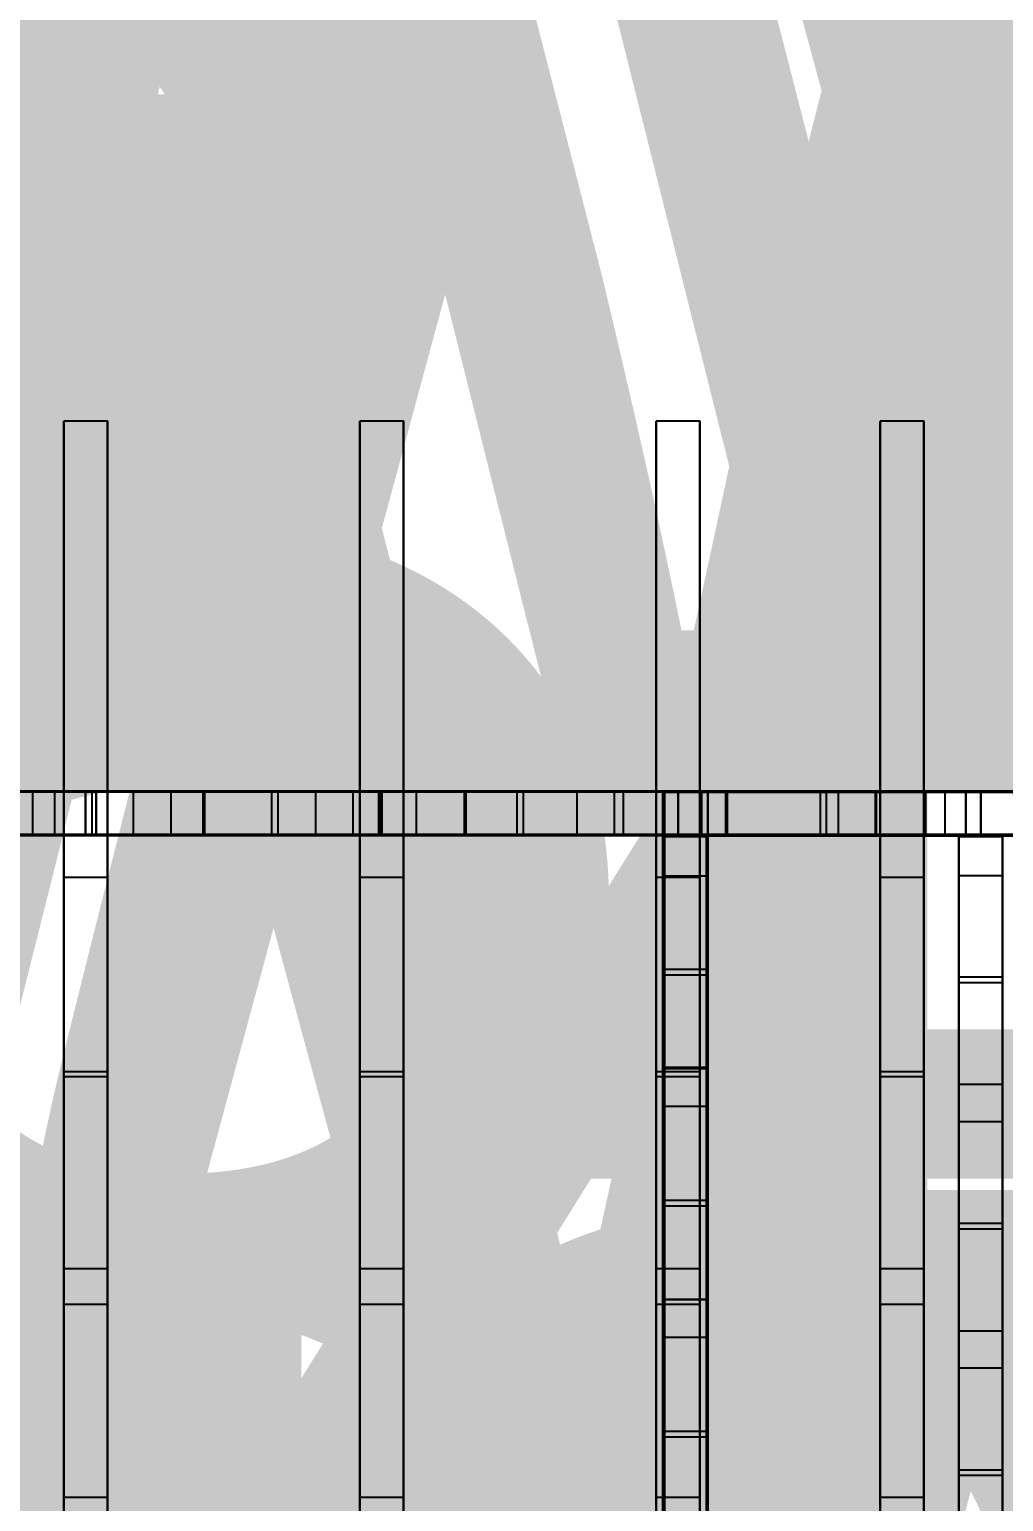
# Model space of a CAD drawing. Header units: inches. Extents: x 29 to 716, y 7 to 470.
# Drawn here: x 249.9 to 328.8, y 290.3 to 409.5 of the extents above; entities that cross this region are included whole.
import ezdxf

# ---------------------------------------------------------------- set-up
doc = ezdxf.new("R2010")
doc.units = ezdxf.units.IN
doc.header["$MEASUREMENT"] = 0
for name, color, linetype in [('FT2', 8, 'CONTINUOUS'), ('RT2', 7, 'CONTINUOUS'), ('W1', 5, 'CONTINUOUS'), ('W2', 5, 'CONTINUOUS')]:
    doc.layers.add(name, color=color, linetype=linetype)

msp = doc.modelspace()

# ---------------------------------------------------------------- linework, layer by layer
at = {"layer": 'FT2'}
for points in [[(29.27, 344.22, 112), (301.19, 344.22, 112), (301.19, 347.77, 112), (29.27, 347.77, 112)], [(29.27, 347.77, 112), (301.19, 347.77, 112), (301.19, 347.77, 110.54), (29.27, 347.77, 110.54)], [(29.27, 347.77, 96), (301.19, 347.77, 96), (301.19, 344.22, 96), (29.27, 344.22, 96)], [(29.27, 347.77, 96), (29.27, 347.77, 97.46), (301.19, 347.77, 97.46), (301.19, 347.77, 96)], [(250.1, 344.22, 96.69), (258.29, 344.22, 112), (258.29, 347.77, 112), (250.1, 347.77, 96.69)], [(250.1, 347.77, 96.69), (258.29, 347.77, 112), (259.58, 347.77, 111.31), (251.39, 347.77, 96)], [(261.33, 347.77, 112), (269.51, 347.77, 96.69), (268.23, 347.77, 96), (260.05, 347.77, 111.31)], [(261.33, 344.22, 112), (269.51, 344.22, 96.69), (269.51, 347.77, 96.69), (261.33, 347.77, 112)], [(269.99, 344.22, 96.69), (278.17, 344.22, 112), (278.17, 347.77, 112), (269.99, 347.77, 96.69)], [(269.99, 347.77, 96.69), (278.17, 347.77, 112), (279.46, 347.77, 111.31), (271.27, 347.77, 96)], [(281.21, 347.77, 112), (289.39, 347.77, 96.69), (288.11, 347.77, 96), (279.93, 347.77, 111.31)], [(281.21, 344.22, 112), (289.39, 344.22, 96.69), (289.39, 347.77, 96.69), (281.21, 347.77, 112)], [(289.87, 344.22, 96.68), (298, 344.22, 112), (298, 347.77, 112), (289.87, 347.77, 96.68)], [(289.87, 347.77, 96.68), (298, 347.77, 112), (299.29, 347.77, 111.32), (291.16, 347.77, 96)], [(301.19, 347.77, 96.04), (299.73, 347.77, 96.04), (299.73, 347.77, 111.96), (301.19, 347.77, 111.96)], [(301.19, 347.77, 96.04), (301.19, 347.77, 111.96), (301.19, 344.22, 111.96), (301.19, 344.22, 96.04)], [(301.19, 344.2, 112), (359.4, 344.2, 112), (359.4, 347.74, 112), (301.19, 347.74, 112)], [(301.19, 347.74, 112), (359.4, 347.74, 112), (359.4, 347.74, 110.54), (301.19, 347.74, 110.54)], [(301.19, 347.74, 96), (359.4, 347.74, 96), (359.4, 344.2, 96), (301.19, 344.2, 96)], [(301.19, 347.74, 96), (301.19, 347.74, 97.46), (359.4, 347.74, 97.46), (359.4, 347.74, 96)], [(301.19, 344.2, 96.04), (301.19, 344.2, 111.96), (301.19, 347.74, 111.96), (301.19, 347.74, 96.04)], [(301.19, 347.74, 96.04), (301.19, 347.74, 111.96), (302.65, 347.74, 111.96), (302.65, 347.74, 96.04)], [(304.32, 347.74, 112), (313.96, 347.74, 96.78), (312.73, 347.74, 96), (303.09, 347.74, 111.22)], [(304.32, 344.2, 112), (313.96, 344.2, 96.78), (313.96, 347.74, 96.78), (304.32, 347.74, 112)], [(314.43, 344.2, 96.78), (324.07, 344.2, 112), (324.07, 347.74, 112), (314.43, 347.74, 96.78)], [(314.43, 347.74, 96.78), (324.07, 347.74, 112), (325.3, 347.74, 111.22), (315.66, 347.74, 96)], [(325.74, 347.74, 111.96), (325.74, 347.74, 96.04), (325.74, 344.2, 96.04), (325.74, 344.2, 111.96)], [(325.74, 347.74, 111.96), (327.2, 347.74, 111.96), (327.2, 347.74, 96.04), (325.74, 347.74, 96.04)], [(328.88, 347.74, 112), (338.23, 347.74, 96.76), (336.99, 347.74, 96), (327.64, 347.74, 111.24)], [(29.27, 344.22, 112), (29.27, 344.22, 110.54), (301.19, 344.22, 110.54), (301.19, 344.22, 112)], [(29.27, 344.22, 96), (301.19, 344.22, 96), (301.19, 344.22, 97.46), (29.27, 344.22, 97.46)], [(250.1, 344.22, 96.69), (251.39, 344.22, 96), (259.58, 344.22, 111.31), (258.29, 344.22, 112)], [(261.33, 344.22, 112), (260.05, 344.22, 111.31), (268.23, 344.22, 96), (269.51, 344.22, 96.69)], [(269.99, 344.22, 96.69), (271.27, 344.22, 96), (279.46, 344.22, 111.31), (278.17, 344.22, 112)], [(281.21, 344.22, 112), (279.93, 344.22, 111.31), (288.11, 344.22, 96), (289.39, 344.22, 96.69)], [(289.87, 344.22, 96.68), (291.16, 344.22, 96), (299.29, 344.22, 111.32), (298, 344.22, 112)], [(301.19, 344.22, 96.04), (301.19, 344.22, 111.96), (299.73, 344.22, 111.96), (299.73, 344.22, 96.04)], [(301.19, 344.2, 112), (301.19, 344.2, 110.54), (359.4, 344.2, 110.54), (359.4, 344.2, 112)], [(301.19, 344.2, 96), (359.4, 344.2, 96), (359.4, 344.2, 97.46), (301.19, 344.2, 97.46)], [(301.19, 344.2, 96.04), (302.65, 344.2, 96.04), (302.65, 344.2, 111.96), (301.19, 344.2, 111.96)], [(304.73, 81.28, 112), (304.73, 344.14, 112), (301.19, 344.14, 112), (301.19, 81.28, 112)], [(301.19, 81.28, 112), (301.19, 344.14, 112), (301.19, 344.14, 110.54), (301.19, 81.28, 110.54)], [(301.19, 81.28, 96), (301.19, 344.14, 96), (304.73, 344.14, 96), (304.73, 81.28, 96)], [(301.19, 81.28, 96), (301.19, 81.28, 97.46), (301.19, 344.14, 97.46), (301.19, 344.14, 96)], [(301.19, 344.14, 96.04), (301.19, 344.14, 111.96), (304.73, 344.14, 111.96), (304.73, 344.14, 96.04)], [(301.19, 344.14, 96.04), (301.19, 342.68, 96.04), (301.19, 342.68, 111.96), (301.19, 344.14, 111.96)], [(304.32, 344.2, 112), (303.09, 344.2, 111.22), (312.73, 344.2, 96), (313.96, 344.2, 96.78)], [(304.73, 81.28, 112), (304.73, 81.28, 110.54), (304.73, 344.14, 110.54), (304.73, 344.14, 112)], [(304.73, 81.28, 96), (304.73, 344.14, 96), (304.73, 344.14, 97.46), (304.73, 81.28, 97.46)], [(304.73, 344.14, 96.04), (304.73, 344.14, 111.96), (304.73, 342.68, 111.96), (304.73, 342.68, 96.04)], [(314.43, 344.2, 96.78), (315.66, 344.2, 96), (325.3, 344.2, 111.22), (324.07, 344.2, 112)], [(328.73, 81.28, 112), (328.73, 344.14, 112), (325.19, 344.14, 112), (325.19, 81.28, 112)], [(325.19, 81.28, 112), (325.19, 344.14, 112), (325.19, 344.14, 110.54), (325.19, 81.28, 110.54)], [(325.19, 81.28, 96), (325.19, 344.14, 96), (328.73, 344.14, 96), (328.73, 81.28, 96)], [(325.19, 81.28, 96), (325.19, 81.28, 97.46), (325.19, 344.14, 97.46), (325.19, 344.14, 96)], [(325.19, 344.14, 96.04), (325.19, 344.14, 111.96), (328.73, 344.14, 111.96), (328.73, 344.14, 96.04)], [(325.19, 344.14, 96.04), (325.19, 342.68, 96.04), (325.19, 342.68, 111.96), (325.19, 344.14, 111.96)], [(325.74, 344.2, 111.96), (325.74, 344.2, 96.04), (327.2, 344.2, 96.04), (327.2, 344.2, 111.96)], [(328.88, 344.2, 112), (327.64, 344.2, 111.24), (336.99, 344.2, 96), (338.23, 344.2, 96.76)], [(328.73, 81.28, 112), (328.73, 81.28, 110.54), (328.73, 344.14, 110.54), (328.73, 344.14, 112)], [(328.73, 81.28, 96), (328.73, 344.14, 96), (328.73, 344.14, 97.46), (328.73, 81.28, 97.46)], [(328.73, 344.14, 96.04), (328.73, 344.14, 111.96), (328.73, 342.68, 111.96), (328.73, 342.68, 96.04)], [(301.19, 333.4, 96.64), (301.19, 340.93, 112), (301.19, 342.23, 111.36), (301.19, 334.71, 96)], [(304.73, 333.4, 96.64), (304.73, 334.71, 96), (304.73, 342.23, 111.36), (304.73, 340.93, 112)], [(325.19, 332.78, 96.69), (325.19, 340.95, 112), (325.19, 342.23, 111.31), (325.19, 334.06, 96)], [(328.73, 332.78, 96.69), (328.73, 334.06, 96), (328.73, 342.23, 111.31), (328.73, 340.95, 112)], [(304.73, 333.4, 96.64), (304.73, 340.93, 112), (301.19, 340.93, 112), (301.19, 333.4, 96.64)], [(328.73, 332.78, 96.69), (328.73, 340.95, 112), (325.19, 340.95, 112), (325.19, 332.78, 96.69)], [(304.73, 325.34, 112), (304.73, 332.92, 96.65), (301.19, 332.92, 96.65), (301.19, 325.34, 112)], [(301.19, 325.34, 112), (301.19, 332.92, 96.65), (301.19, 331.61, 96), (301.19, 324.04, 111.36)], [(304.73, 325.34, 112), (304.73, 324.04, 111.36), (304.73, 331.61, 96), (304.73, 332.92, 96.65)], [(328.73, 324.07, 112), (328.73, 332.29, 96.69), (325.19, 332.29, 96.69), (325.19, 324.07, 112)], [(325.19, 324.07, 112), (325.19, 332.29, 96.69), (325.19, 331.01, 96), (325.19, 322.79, 111.31)], [(328.73, 324.07, 112), (328.73, 322.79, 111.31), (328.73, 331.01, 96), (328.73, 332.29, 96.69)], [(301.19, 314.68, 96.65), (301.19, 322.26, 112), (301.19, 323.57, 111.35), (301.19, 315.98, 96)], [(304.73, 314.68, 96.65), (304.73, 315.98, 96), (304.73, 323.57, 111.35), (304.73, 322.26, 112)], [(304.73, 314.68, 96.65), (304.73, 322.26, 112), (301.19, 322.26, 112), (301.19, 314.68, 96.65)], [(325.19, 312.8, 96.69), (325.19, 321.03, 112), (325.19, 322.32, 111.31), (325.19, 314.08, 96)], [(328.73, 312.8, 96.69), (328.73, 314.08, 96), (328.73, 322.32, 111.31), (328.73, 321.03, 112)], [(328.73, 312.8, 96.69), (328.73, 321.03, 112), (325.19, 321.03, 112), (325.19, 312.8, 96.69)], [(304.73, 306.62, 112), (304.73, 314.2, 96.65), (301.19, 314.2, 96.65), (301.19, 306.62, 112)], [(301.19, 306.62, 112), (301.19, 314.2, 96.65), (301.19, 312.9, 96), (301.19, 305.32, 111.35)], [(304.73, 306.62, 112), (304.73, 305.32, 111.35), (304.73, 312.9, 96), (304.73, 314.2, 96.65)], [(328.73, 304.1, 112), (328.73, 312.33, 96.69), (325.19, 312.33, 96.69), (325.19, 304.1, 112)], [(325.19, 304.1, 112), (325.19, 312.33, 96.69), (325.19, 311.05, 96), (325.19, 302.81, 111.31)], [(328.73, 304.1, 112), (328.73, 302.81, 111.31), (328.73, 311.05, 96), (328.73, 312.33, 96.69)], [(301.19, 295.96, 96.65), (301.19, 303.54, 112), (301.19, 304.85, 111.36), (301.19, 297.27, 96)], [(304.73, 295.96, 96.65), (304.73, 297.27, 96), (304.73, 304.85, 111.36), (304.73, 303.54, 112)], [(304.73, 295.96, 96.65), (304.73, 303.54, 112), (301.19, 303.54, 112), (301.19, 295.96, 96.65)], [(325.19, 292.83, 96.69), (325.19, 301.06, 112), (325.19, 302.34, 111.31), (325.19, 294.11, 96)], [(328.73, 292.83, 96.69), (328.73, 294.11, 96), (328.73, 302.34, 111.31), (328.73, 301.06, 112)], [(328.73, 292.83, 96.69), (328.73, 301.06, 112), (325.19, 301.06, 112), (325.19, 292.83, 96.69)], [(304.73, 287.96, 112), (304.73, 295.48, 96.64), (301.19, 295.48, 96.64), (301.19, 287.96, 112)], [(301.19, 287.96, 112), (301.19, 295.48, 96.64), (301.19, 294.17, 96), (301.19, 286.65, 111.36)], [(304.73, 287.96, 112), (304.73, 286.65, 111.36), (304.73, 294.17, 96), (304.73, 295.48, 96.64)], [(328.73, 284.13, 112), (328.73, 292.36, 96.69), (325.19, 292.36, 96.69), (325.19, 284.13, 112)], [(325.19, 284.13, 112), (325.19, 292.36, 96.69), (325.19, 291.07, 96), (325.19, 282.84, 111.31)], [(328.73, 284.13, 112), (328.73, 282.84, 111.31), (328.73, 291.07, 96), (328.73, 292.36, 96.69)]]:
    msp.add_3dface(points, dxfattribs=at)
at = {"layer": 'RT2'}
for points in [[(252.64, 377.81, 223.5), (252.64, 6.78, 238.98), (256.18, 6.78, 238.98), (256.18, 377.81, 223.5)], [(252.64, 377.81, 223.5), (252.64, 377.74, 222.04), (252.64, 6.72, 237.53), (252.64, 6.78, 238.98)], [(256.18, 377.81, 223.5), (256.18, 6.78, 238.98), (256.18, 6.72, 237.53), (256.18, 377.74, 222.04)], [(276.65, 377.81, 223.5), (276.65, 6.78, 238.98), (280.19, 6.78, 238.98), (280.19, 377.81, 223.5)], [(276.65, 377.81, 223.5), (276.65, 377.74, 222.04), (276.65, 6.72, 237.53), (276.65, 6.78, 238.98)], [(280.19, 377.81, 223.5), (280.19, 6.78, 238.98), (280.19, 6.72, 237.53), (280.19, 377.74, 222.04)], [(300.66, 377.81, 223.5), (300.66, 6.78, 238.98), (304.2, 6.78, 238.98), (304.2, 377.81, 223.5)], [(300.66, 377.81, 223.5), (300.66, 377.74, 222.04), (300.66, 6.72, 237.53), (300.66, 6.78, 238.98)], [(304.2, 377.81, 223.5), (304.2, 6.78, 238.98), (304.2, 6.72, 237.53), (304.2, 377.74, 222.04)], [(318.8, 377.81, 223.5), (318.8, 6.78, 238.98), (322.34, 6.78, 238.98), (322.34, 377.81, 223.5)], [(318.8, 377.81, 223.5), (318.8, 377.74, 222.04), (318.8, 6.72, 237.53), (318.8, 6.78, 238.98)], [(322.34, 377.81, 223.5), (322.34, 6.78, 238.98), (322.34, 6.72, 237.53), (322.34, 377.74, 222.04)], [(252.64, 344.31, 208.79), (252.64, 81.28, 219.77), (252.64, 81.34, 221.23), (252.64, 344.37, 210.25)], [(256.18, 344.31, 208.79), (256.18, 81.28, 219.77), (252.64, 81.28, 219.77), (252.64, 344.31, 208.79)], [(252.64, 344.31, 208.87), (252.64, 344.31, 224.9), (256.18, 344.31, 224.9), (256.18, 344.31, 208.87)], [(252.64, 344.31, 208.87), (252.64, 342.85, 208.87), (252.64, 342.85, 224.9), (252.64, 344.31, 224.9)], [(256.18, 344.31, 208.79), (256.18, 344.37, 210.25), (256.18, 81.34, 221.23), (256.18, 81.28, 219.77)], [(256.18, 344.31, 208.87), (256.18, 344.31, 224.9), (256.18, 342.85, 224.9), (256.18, 342.85, 208.87)], [(276.65, 344.31, 208.79), (276.65, 81.28, 219.77), (276.65, 81.34, 221.23), (276.65, 344.37, 210.25)], [(280.19, 344.31, 208.79), (280.19, 81.28, 219.77), (276.65, 81.28, 219.77), (276.65, 344.31, 208.79)], [(276.65, 344.31, 208.87), (276.65, 344.31, 224.9), (280.19, 344.31, 224.9), (280.19, 344.31, 208.87)], [(276.65, 344.31, 208.87), (276.65, 342.85, 208.87), (276.65, 342.85, 224.9), (276.65, 344.31, 224.9)], [(280.19, 344.31, 208.79), (280.19, 344.37, 210.25), (280.19, 81.34, 221.23), (280.19, 81.28, 219.77)], [(280.19, 344.31, 208.87), (280.19, 344.31, 224.9), (280.19, 342.85, 224.9), (280.19, 342.85, 208.87)], [(300.66, 344.31, 208.79), (300.66, 81.28, 219.77), (300.66, 81.34, 221.23), (300.66, 344.37, 210.25)], [(304.2, 344.31, 208.79), (304.2, 81.28, 219.77), (300.66, 81.28, 219.77), (300.66, 344.31, 208.79)], [(300.66, 344.31, 208.87), (300.66, 344.31, 224.9), (304.2, 344.31, 224.9), (304.2, 344.31, 208.87)], [(300.66, 344.31, 208.87), (300.66, 342.85, 208.87), (300.66, 342.85, 224.9), (300.66, 344.31, 224.9)], [(304.2, 344.31, 208.79), (304.2, 344.37, 210.25), (304.2, 81.34, 221.23), (304.2, 81.28, 219.77)], [(304.2, 344.31, 208.87), (304.2, 344.31, 224.9), (304.2, 342.85, 224.9), (304.2, 342.85, 208.87)], [(318.8, 344.31, 208.79), (318.8, 81.28, 219.77), (318.8, 81.34, 221.23), (318.8, 344.37, 210.25)], [(322.34, 344.31, 208.79), (322.34, 81.28, 219.77), (318.8, 81.28, 219.77), (318.8, 344.31, 208.79)], [(318.8, 344.31, 208.87), (318.8, 344.31, 224.9), (322.34, 344.31, 224.9), (322.34, 344.31, 208.87)], [(318.8, 344.31, 208.87), (318.8, 342.85, 208.87), (318.8, 342.85, 224.9), (318.8, 344.31, 224.9)], [(322.34, 344.31, 208.79), (322.34, 344.37, 210.25), (322.34, 81.34, 221.23), (322.34, 81.28, 219.77)], [(322.34, 344.31, 208.87), (322.34, 344.31, 224.9), (322.34, 342.85, 224.9), (322.34, 342.85, 208.87)], [(252.64, 340.83, 225.04), (252.64, 341.81, 223.96), (252.64, 326.09, 209.81), (252.64, 325.11, 210.89)], [(256.18, 340.83, 225.04), (256.18, 325.11, 210.89), (256.18, 326.09, 209.81), (256.18, 341.81, 223.96)], [(276.65, 340.83, 225.04), (276.65, 341.81, 223.96), (276.65, 326.09, 209.81), (276.65, 325.11, 210.89)], [(280.19, 340.83, 225.04), (280.19, 325.11, 210.89), (280.19, 326.09, 209.81), (280.19, 341.81, 223.96)], [(300.66, 340.83, 225.04), (300.66, 341.81, 223.96), (300.66, 326.09, 209.81), (300.66, 325.11, 210.89)], [(304.2, 340.83, 225.04), (304.2, 325.11, 210.89), (304.2, 326.09, 209.81), (304.2, 341.81, 223.96)], [(318.8, 340.83, 225.04), (318.8, 341.81, 223.96), (318.8, 326.09, 209.81), (318.8, 325.11, 210.89)], [(322.34, 340.83, 225.04), (322.34, 325.11, 210.89), (322.34, 326.09, 209.81), (322.34, 341.81, 223.96)], [(252.64, 340.83, 225.04), (252.64, 325.11, 210.89), (256.18, 325.11, 210.89), (256.18, 340.83, 225.04)], [(276.65, 340.83, 225.04), (276.65, 325.11, 210.89), (280.19, 325.11, 210.89), (280.19, 340.83, 225.04)], [(300.66, 340.83, 225.04), (300.66, 325.11, 210.89), (304.2, 325.11, 210.89), (304.2, 340.83, 225.04)], [(318.8, 340.83, 225.04), (318.8, 325.11, 210.89), (322.34, 325.11, 210.89), (322.34, 340.83, 225.04)], [(252.64, 324.68, 210.95), (252.64, 309.13, 226.36), (256.18, 309.13, 226.36), (256.18, 324.68, 210.95)], [(252.64, 324.68, 210.95), (252.64, 323.66, 209.92), (252.64, 308.11, 225.33), (252.64, 309.13, 226.36)], [(256.18, 324.68, 210.95), (256.18, 309.13, 226.36), (256.18, 308.11, 225.33), (256.18, 323.66, 209.92)], [(276.65, 324.68, 210.95), (276.65, 309.13, 226.36), (280.19, 309.13, 226.36), (280.19, 324.68, 210.95)], [(276.65, 324.68, 210.95), (276.65, 323.66, 209.92), (276.65, 308.11, 225.33), (276.65, 309.13, 226.36)], [(280.19, 324.68, 210.95), (280.19, 309.13, 226.36), (280.19, 308.11, 225.33), (280.19, 323.66, 209.92)], [(300.66, 324.68, 210.95), (300.66, 309.13, 226.36), (304.2, 309.13, 226.36), (304.2, 324.68, 210.95)], [(300.66, 324.68, 210.95), (300.66, 323.66, 209.92), (300.66, 308.11, 225.33), (300.66, 309.13, 226.36)], [(304.2, 324.68, 210.95), (304.2, 309.13, 226.36), (304.2, 308.11, 225.33), (304.2, 323.66, 209.92)], [(318.8, 324.68, 210.95), (318.8, 309.13, 226.36), (322.34, 309.13, 226.36), (322.34, 324.68, 210.95)], [(318.8, 324.68, 210.95), (318.8, 323.66, 209.92), (318.8, 308.11, 225.33), (318.8, 309.13, 226.36)], [(322.34, 324.68, 210.95), (322.34, 309.13, 226.36), (322.34, 308.11, 225.33), (322.34, 323.66, 209.92)], [(252.64, 306.22, 226.49), (252.64, 307.2, 225.41), (252.64, 291.59, 211.25), (252.64, 290.61, 212.32)], [(256.18, 306.22, 226.49), (256.18, 290.61, 212.32), (256.18, 291.59, 211.25), (256.18, 307.2, 225.41)], [(276.65, 306.22, 226.49), (276.65, 307.2, 225.41), (276.65, 291.59, 211.25), (276.65, 290.61, 212.32)], [(280.19, 306.22, 226.49), (280.19, 290.61, 212.32), (280.19, 291.59, 211.25), (280.19, 307.2, 225.41)], [(300.66, 306.22, 226.49), (300.66, 307.2, 225.41), (300.66, 291.59, 211.25), (300.66, 290.61, 212.32)], [(304.2, 306.22, 226.49), (304.2, 290.61, 212.32), (304.2, 291.59, 211.25), (304.2, 307.2, 225.41)], [(318.8, 306.22, 226.49), (318.8, 307.2, 225.41), (318.8, 291.59, 211.25), (318.8, 290.61, 212.32)], [(322.34, 306.22, 226.49), (322.34, 290.61, 212.32), (322.34, 291.59, 211.25), (322.34, 307.2, 225.41)], [(252.64, 306.22, 226.49), (252.64, 290.61, 212.32), (256.18, 290.61, 212.32), (256.18, 306.22, 226.49)], [(276.65, 306.22, 226.49), (276.65, 290.61, 212.32), (280.19, 290.61, 212.32), (280.19, 306.22, 226.49)], [(300.66, 306.22, 226.49), (300.66, 290.61, 212.32), (304.2, 290.61, 212.32), (304.2, 306.22, 226.49)], [(318.8, 306.22, 226.49), (318.8, 290.61, 212.32), (322.34, 290.61, 212.32), (322.34, 306.22, 226.49)]]:
    msp.add_3dface(points, dxfattribs=at)
at = {"layer": 'W1'}
for points in [[(359.33, 344.27), (28.68, 344.27), (28.68, 347.77), (359.33, 347.77)], [(28.68, 347.77, 1.5), (359.33, 347.77, 1.5), (359.33, 347.77), (28.68, 347.77)], [(28.68, 344.27, 96), (359.33, 344.27, 96), (359.33, 347.77, 96), (28.68, 347.77, 96)], [(359.33, 347.77, 94.5), (28.68, 347.77, 94.5), (28.68, 347.77, 96), (359.33, 347.77, 96)], [(232.24, 344.27, 48), (255.27, 344.27, 48), (255.27, 347.77, 48), (232.24, 347.77, 48)], [(255.27, 347.77, 46.5), (232.24, 347.77, 46.5), (232.24, 347.77, 48), (255.27, 347.77, 48)], [(253.77, 347.77), (253.77, 347.77, 96), (255.27, 347.77, 96), (255.27, 347.77)], [(255.27, 344.27, 96), (255.27, 344.27), (255.27, 347.77), (255.27, 347.77, 96)], [(255.27, 344.27, 48), (278.3, 344.27, 48), (278.3, 347.77, 48), (255.27, 347.77, 48)], [(278.3, 347.77, 46.5), (255.27, 347.77, 46.5), (255.27, 347.77, 48), (278.3, 347.77, 48)], [(276.8, 347.77), (276.8, 347.77, 96), (278.3, 347.77, 96), (278.3, 347.77)], [(278.3, 344.27, 96), (278.3, 344.27), (278.3, 347.77), (278.3, 347.77, 96)], [(278.3, 344.27, 48), (301.33, 344.27, 48), (301.33, 347.77, 48), (278.3, 347.77, 48)], [(301.33, 347.77, 46.5), (278.3, 347.77, 46.5), (278.3, 347.77, 48), (301.33, 347.77, 48)], [(299.83, 347.77), (299.83, 347.77, 96), (301.33, 347.77, 96), (301.33, 347.77)], [(301.33, 344.27, 96), (301.33, 344.27), (301.33, 347.77), (301.33, 347.77, 96)], [(301.33, 344.27, 48), (304.83, 344.27, 48), (304.83, 347.77, 48), (301.33, 347.77, 48)], [(304.83, 347.77, 46.5), (301.33, 347.77, 46.5), (301.33, 347.77, 48), (304.83, 347.77, 48)], [(304.83, 344.27), (304.83, 344.27, 96), (304.83, 347.77, 96), (304.83, 347.77)], [(306.33, 347.77, 96), (306.33, 347.77), (304.83, 347.77), (304.83, 347.77, 96)], [(304.83, 344.27, 48), (326.96, 344.27, 48), (326.96, 347.77, 48), (304.83, 347.77, 48)], [(326.96, 347.77, 46.5), (304.83, 347.77, 46.5), (304.83, 347.77, 48), (326.96, 347.77, 48)], [(325.46, 347.77), (325.46, 347.77, 96), (326.96, 347.77, 96), (326.96, 347.77)], [(326.96, 344.27, 96), (326.96, 344.27), (326.96, 347.77), (326.96, 347.77, 96)], [(326.96, 344.27, 48), (350.96, 344.27, 48), (350.96, 347.77, 48), (326.96, 347.77, 48)], [(350.96, 347.77, 46.5), (326.96, 347.77, 46.5), (326.96, 347.77, 48), (350.96, 347.77, 48)], [(359.33, 344.27, 1.5), (28.68, 344.27, 1.5), (28.68, 344.27), (359.33, 344.27)], [(28.68, 344.27, 94.5), (359.33, 344.27, 94.5), (359.33, 344.27, 96), (28.68, 344.27, 96)], [(232.24, 344.27, 46.5), (255.27, 344.27, 46.5), (255.27, 344.27, 48), (232.24, 344.27, 48)], [(253.77, 344.27, 96), (253.77, 344.27), (255.27, 344.27), (255.27, 344.27, 96)], [(255.27, 344.27, 46.5), (278.3, 344.27, 46.5), (278.3, 344.27, 48), (255.27, 344.27, 48)], [(276.8, 344.27, 96), (276.8, 344.27), (278.3, 344.27), (278.3, 344.27, 96)], [(278.3, 344.27, 46.5), (301.33, 344.27, 46.5), (301.33, 344.27, 48), (278.3, 344.27, 48)], [(299.83, 344.27, 96), (299.83, 344.27), (301.33, 344.27), (301.33, 344.27, 96)], [(301.33, 344.27, 46.5), (304.83, 344.27, 46.5), (304.83, 344.27, 48), (301.33, 344.27, 48)], [(304.83, 344.21), (304.83, 287.84), (301.33, 287.84), (301.33, 344.21)], [(301.33, 287.84, 1.5), (301.33, 344.21, 1.5), (301.33, 344.21), (301.33, 287.84)], [(304.83, 287.84, 96), (304.83, 344.21, 96), (301.33, 344.21, 96), (301.33, 287.84, 96)], [(301.33, 344.21, 94.5), (301.33, 287.84, 94.5), (301.33, 287.84, 96), (301.33, 344.21, 96)], [(304.83, 344.21, 96), (304.83, 344.21), (301.33, 344.21), (301.33, 344.21, 96)], [(301.33, 342.71), (301.33, 342.71, 96), (301.33, 344.21, 96), (301.33, 344.21)], [(304.83, 325.42, 32), (304.83, 344.21, 32), (301.33, 344.21, 32), (301.33, 325.42, 32)], [(301.33, 344.21, 30.5), (301.33, 325.42, 30.5), (301.33, 325.42, 32), (301.33, 344.21, 32)], [(304.83, 325.42, 64), (304.83, 344.21, 64), (301.33, 344.21, 64), (301.33, 325.42, 64)], [(301.33, 344.21, 62.5), (301.33, 325.42, 62.5), (301.33, 325.42, 64), (301.33, 344.21, 64)], [(306.33, 344.27), (306.33, 344.27, 96), (304.83, 344.27, 96), (304.83, 344.27)], [(304.83, 344.27, 46.5), (326.96, 344.27, 46.5), (326.96, 344.27, 48), (304.83, 344.27, 48)], [(304.83, 344.21, 1.5), (304.83, 287.84, 1.5), (304.83, 287.84), (304.83, 344.21)], [(304.83, 287.84, 94.5), (304.83, 344.21, 94.5), (304.83, 344.21, 96), (304.83, 287.84, 96)], [(304.83, 342.71, 96), (304.83, 342.71), (304.83, 344.21), (304.83, 344.21, 96)], [(304.83, 325.42, 30.5), (304.83, 344.21, 30.5), (304.83, 344.21, 32), (304.83, 325.42, 32)], [(304.83, 325.42, 62.5), (304.83, 344.21, 62.5), (304.83, 344.21, 64), (304.83, 325.42, 64)], [(325.46, 344.27, 96), (325.46, 344.27), (326.96, 344.27), (326.96, 344.27, 96)], [(326.96, 344.27, 46.5), (350.96, 344.27, 46.5), (350.96, 344.27, 48), (326.96, 344.27, 48)], [(304.83, 325.42, 96), (304.83, 325.42), (301.33, 325.42), (301.33, 325.42, 96)], [(301.33, 323.92), (301.33, 323.92, 96), (301.33, 325.42, 96), (301.33, 325.42)], [(304.83, 306.63, 32), (304.83, 325.42, 32), (301.33, 325.42, 32), (301.33, 306.63, 32)], [(301.33, 325.42, 30.5), (301.33, 306.63, 30.5), (301.33, 306.63, 32), (301.33, 325.42, 32)], [(304.83, 306.63, 64), (304.83, 325.42, 64), (301.33, 325.42, 64), (301.33, 306.63, 64)], [(301.33, 325.42, 62.5), (301.33, 306.63, 62.5), (301.33, 306.63, 64), (301.33, 325.42, 64)], [(304.83, 323.92, 96), (304.83, 323.92), (304.83, 325.42), (304.83, 325.42, 96)], [(304.83, 306.63, 30.5), (304.83, 325.42, 30.5), (304.83, 325.42, 32), (304.83, 306.63, 32)], [(304.83, 306.63, 62.5), (304.83, 325.42, 62.5), (304.83, 325.42, 64), (304.83, 306.63, 64)], [(304.83, 306.63, 96), (304.83, 306.63), (301.33, 306.63), (301.33, 306.63, 96)], [(301.33, 305.13), (301.33, 305.13, 96), (301.33, 306.63, 96), (301.33, 306.63)], [(304.83, 287.84, 32), (304.83, 306.63, 32), (301.33, 306.63, 32), (301.33, 287.84, 32)], [(301.33, 306.63, 30.5), (301.33, 287.84, 30.5), (301.33, 287.84, 32), (301.33, 306.63, 32)], [(304.83, 287.84, 64), (304.83, 306.63, 64), (301.33, 306.63, 64), (301.33, 287.84, 64)], [(301.33, 306.63, 62.5), (301.33, 287.84, 62.5), (301.33, 287.84, 64), (301.33, 306.63, 64)], [(304.83, 305.13, 96), (304.83, 305.13), (304.83, 306.63), (304.83, 306.63, 96)], [(304.83, 287.84, 30.5), (304.83, 306.63, 30.5), (304.83, 306.63, 32), (304.83, 287.84, 32)], [(304.83, 287.84, 62.5), (304.83, 306.63, 62.5), (304.83, 306.63, 64), (304.83, 287.84, 64)]]:
    msp.add_3dface(points, dxfattribs=at)
at = {"layer": 'W2'}
for points in [[(65.96, 347.81, 112.75), (359.33, 347.81, 112.75), (359.33, 344.31, 112.75), (65.96, 344.31, 112.75)], [(65.96, 347.81, 114.25), (359.33, 347.81, 114.25), (359.33, 347.81, 112.75), (65.96, 347.81, 112.75)], [(359.33, 347.81, 221.19), (65.96, 347.81, 221.19), (65.96, 344.31, 221.19), (359.33, 344.31, 221.19)], [(359.33, 347.81, 219.69), (65.96, 347.81, 219.69), (65.96, 347.81, 221.19), (359.33, 347.81, 221.19)], [(192.99, 347.81, 192.75), (323.99, 347.81, 192.75), (323.99, 347.81, 208.75), (192.99, 347.81, 208.75)], [(318.49, 347.81, 172.75), (198.49, 347.81, 172.75), (198.49, 344.31, 172.75), (318.49, 344.31, 172.75)], [(318.49, 347.81, 171.25), (198.49, 347.81, 171.25), (198.49, 347.81, 172.75), (318.49, 347.81, 172.75)], [(198.49, 347.81, 168.81), (318.49, 347.81, 168.81), (318.49, 344.31, 168.81), (198.49, 344.31, 168.81)], [(198.49, 347.81, 170.31), (318.49, 347.81, 170.31), (318.49, 347.81, 168.81), (198.49, 347.81, 168.81)], [(318.49, 347.81, 168.75), (198.49, 347.81, 168.75), (198.49, 344.31, 168.75), (318.49, 344.31, 168.75)], [(318.49, 347.81, 167.25), (198.49, 347.81, 167.25), (198.49, 347.81, 168.75), (318.49, 347.81, 168.75)], [(198.49, 347.81, 192.75), (318.49, 347.81, 192.75), (318.49, 344.31, 192.75), (198.49, 344.31, 192.75)], [(198.49, 347.81, 194.25), (318.49, 347.81, 194.25), (318.49, 347.81, 192.75), (198.49, 347.81, 192.75)], [(198.56, 347.81, 208.81), (318.43, 347.81, 208.81), (318.43, 344.31, 208.81), (198.56, 344.31, 208.81)], [(198.56, 347.81, 210.31), (318.43, 347.81, 210.31), (318.43, 347.81, 208.81), (198.56, 347.81, 208.81)], [(318.43, 347.81, 208.75), (198.56, 347.81, 208.75), (198.56, 344.31, 208.75), (318.43, 344.31, 208.75)], [(318.43, 347.81, 207.25), (198.56, 347.81, 207.25), (198.56, 347.81, 208.75), (318.43, 347.81, 208.75)], [(254.41, 347.81, 166.97), (230.4, 347.81, 166.97), (230.4, 344.31, 166.97), (254.41, 344.31, 166.97)], [(254.41, 347.81, 165.47), (230.4, 347.81, 165.47), (230.4, 347.81, 166.97), (254.41, 347.81, 166.97)], [(251.91, 347.81, 208.75), (242.88, 347.81, 192.75), (242.88, 344.31, 192.75), (251.91, 344.31, 208.75)], [(253.21, 347.81, 208.01), (244.19, 347.81, 192.01), (242.88, 347.81, 192.75), (251.91, 347.81, 208.75)], [(262.63, 347.81, 192.01), (253.6, 347.81, 208.01), (254.91, 347.81, 208.75), (263.94, 347.81, 192.75)], [(254.41, 347.81, 168.75), (254.41, 347.81, 112.75), (254.41, 344.31, 112.75), (254.41, 344.31, 168.75)], [(255.91, 347.81, 168.75), (255.91, 347.81, 112.75), (254.41, 347.81, 112.75), (254.41, 347.81, 168.75)], [(254.41, 347.81, 172.75), (254.41, 347.81, 168.81), (254.41, 344.31, 168.81), (254.41, 344.31, 172.75)], [(255.91, 347.81, 172.75), (255.91, 347.81, 168.81), (254.41, 347.81, 168.81), (254.41, 347.81, 172.75)], [(254.41, 347.81, 221.19), (254.41, 347.81, 208.81), (254.41, 344.31, 208.81), (254.41, 344.31, 221.19)], [(255.91, 347.81, 221.19), (255.91, 347.81, 208.81), (254.41, 347.81, 208.81), (254.41, 347.81, 221.19)], [(278.42, 347.81, 166.97), (254.41, 347.81, 166.97), (254.41, 344.31, 166.97), (278.42, 344.31, 166.97)], [(278.42, 347.81, 165.47), (254.41, 347.81, 165.47), (254.41, 347.81, 166.97), (278.42, 347.81, 166.97)], [(263.94, 347.81, 192.75), (254.91, 347.81, 208.75), (254.91, 344.31, 208.75), (263.94, 344.31, 192.75)], [(273.08, 347.81, 208.75), (264.05, 347.81, 192.75), (264.05, 344.31, 192.75), (273.08, 344.31, 208.75)], [(274.39, 347.81, 208.01), (265.36, 347.81, 192.01), (264.05, 347.81, 192.75), (273.08, 347.81, 208.75)], [(283.8, 347.81, 192.01), (274.78, 347.81, 208.01), (276.08, 347.81, 208.75), (285.11, 347.81, 192.75)], [(285.11, 347.81, 192.75), (276.08, 347.81, 208.75), (276.08, 344.31, 208.75), (285.11, 344.31, 192.75)], [(278.42, 347.81, 168.75), (278.42, 347.81, 112.75), (278.42, 344.31, 112.75), (278.42, 344.31, 168.75)], [(279.92, 347.81, 168.75), (279.92, 347.81, 112.75), (278.42, 347.81, 112.75), (278.42, 347.81, 168.75)], [(278.42, 347.81, 172.75), (278.42, 347.81, 168.81), (278.42, 344.31, 168.81), (278.42, 344.31, 172.75)], [(279.92, 347.81, 172.75), (279.92, 347.81, 168.81), (278.42, 347.81, 168.81), (278.42, 347.81, 172.75)], [(278.42, 347.81, 221.19), (278.42, 347.81, 208.81), (278.42, 344.31, 208.81), (278.42, 344.31, 221.19)], [(279.92, 347.81, 221.19), (279.92, 347.81, 208.81), (278.42, 347.81, 208.81), (278.42, 347.81, 221.19)], [(302.43, 347.81, 166.97), (278.42, 347.81, 166.97), (278.42, 344.31, 166.97), (302.43, 344.31, 166.97)], [(302.43, 347.81, 165.47), (278.42, 347.81, 165.47), (278.42, 347.81, 166.97), (302.43, 347.81, 166.97)], [(294.26, 347.81, 208.75), (285.23, 347.81, 192.75), (285.23, 344.31, 192.75), (294.26, 344.31, 208.75)], [(295.56, 347.81, 208.01), (286.54, 347.81, 192.01), (285.23, 347.81, 192.75), (294.26, 347.81, 208.75)], [(304.98, 347.81, 192.01), (295.95, 347.81, 208.01), (297.26, 347.81, 208.75), (306.29, 347.81, 192.75)], [(306.29, 347.81, 192.75), (297.26, 347.81, 208.75), (297.26, 344.31, 208.75), (306.29, 344.31, 192.75)], [(302.43, 347.81, 168.75), (302.43, 347.81, 112.75), (302.43, 344.31, 112.75), (302.43, 344.31, 168.75)], [(303.93, 347.81, 168.75), (303.93, 347.81, 112.75), (302.43, 347.81, 112.75), (302.43, 347.81, 168.75)], [(302.43, 347.81, 172.75), (302.43, 347.81, 168.81), (302.43, 344.31, 168.81), (302.43, 344.31, 172.75)], [(303.93, 347.81, 172.75), (303.93, 347.81, 168.81), (302.43, 347.81, 168.81), (302.43, 347.81, 172.75)], [(302.43, 347.81, 221.19), (302.43, 347.81, 208.81), (302.43, 344.31, 208.81), (302.43, 344.31, 221.19)], [(303.93, 347.81, 221.19), (303.93, 347.81, 208.81), (302.43, 347.81, 208.81), (302.43, 347.81, 221.19)], [(318.49, 347.81, 166.97), (302.43, 347.81, 166.97), (302.43, 344.31, 166.97), (318.49, 344.31, 166.97)], [(318.49, 347.81, 165.47), (302.43, 347.81, 165.47), (302.43, 347.81, 166.97), (318.49, 347.81, 166.97)], [(315.43, 347.81, 208.75), (306.4, 347.81, 192.75), (306.4, 344.31, 192.75), (315.43, 344.31, 208.75)], [(316.74, 347.81, 208.01), (307.71, 347.81, 192.01), (306.4, 347.81, 192.75), (315.43, 347.81, 208.75)], [(316.93, 347.81, 192.75), (316.93, 347.81, 221.19), (318.43, 347.81, 221.19), (318.43, 347.81, 192.75)], [(318.43, 347.81, 192.75), (318.43, 347.81, 221.19), (318.43, 344.31, 221.19), (318.43, 344.31, 192.75)], [(318.49, 347.81, 221.19), (318.49, 347.81, 112.75), (318.49, 344.31, 112.75), (318.49, 344.31, 221.19)], [(319.99, 347.81, 221.19), (319.99, 347.81, 112.75), (318.49, 347.81, 112.75), (318.49, 347.81, 221.19)], [(318.49, 347.81, 192.75), (322.43, 347.81, 192.75), (322.43, 344.31, 192.75), (318.49, 344.31, 192.75)], [(318.49, 347.81, 194.25), (322.43, 347.81, 194.25), (322.43, 347.81, 192.75), (318.49, 347.81, 192.75)], [(322.43, 347.81, 166.97), (318.49, 347.81, 166.97), (318.49, 344.31, 166.97), (322.43, 344.31, 166.97)], [(322.43, 347.81, 165.47), (318.49, 347.81, 165.47), (318.49, 347.81, 166.97), (322.43, 347.81, 166.97)], [(320.93, 347.81, 112.75), (320.93, 347.81, 221.19), (322.43, 347.81, 221.19), (322.43, 347.81, 112.75)], [(322.43, 347.81, 112.75), (322.43, 347.81, 221.19), (322.43, 344.31, 221.19), (322.43, 344.31, 112.75)], [(322.49, 347.81, 221.19), (322.49, 347.81, 112.75), (322.49, 344.31, 112.75), (322.49, 344.31, 221.19)], [(323.99, 347.81, 221.19), (323.99, 347.81, 112.75), (322.49, 347.81, 112.75), (322.49, 347.81, 221.19)], [(338.89, 347.81, 166.97), (322.49, 347.81, 166.97), (322.49, 344.31, 166.97), (338.89, 344.31, 166.97)], [(338.89, 347.81, 165.47), (322.49, 347.81, 165.47), (322.49, 347.81, 166.97), (338.89, 347.81, 166.97)], [(359.33, 344.31, 114.25), (65.96, 344.31, 114.25), (65.96, 344.31, 112.75), (359.33, 344.31, 112.75)], [(65.96, 344.31, 219.69), (359.33, 344.31, 219.69), (359.33, 344.31, 221.19), (65.96, 344.31, 221.19)], [(192.99, 344.31, 192.75), (323.99, 344.31, 192.75), (323.99, 344.31, 208.75), (192.99, 344.31, 208.75)], [(198.49, 344.31, 171.25), (318.49, 344.31, 171.25), (318.49, 344.31, 172.75), (198.49, 344.31, 172.75)], [(318.49, 344.31, 170.31), (198.49, 344.31, 170.31), (198.49, 344.31, 168.81), (318.49, 344.31, 168.81)], [(198.49, 344.31, 167.25), (318.49, 344.31, 167.25), (318.49, 344.31, 168.75), (198.49, 344.31, 168.75)], [(318.49, 344.31, 194.25), (198.49, 344.31, 194.25), (198.49, 344.31, 192.75), (318.49, 344.31, 192.75)], [(318.43, 344.31, 210.31), (198.56, 344.31, 210.31), (198.56, 344.31, 208.81), (318.43, 344.31, 208.81)], [(198.56, 344.31, 207.25), (318.43, 344.31, 207.25), (318.43, 344.31, 208.75), (198.56, 344.31, 208.75)], [(230.4, 344.31, 165.47), (254.41, 344.31, 165.47), (254.41, 344.31, 166.97), (230.4, 344.31, 166.97)], [(244.19, 344.31, 192.01), (253.21, 344.31, 208.01), (251.91, 344.31, 208.75), (242.88, 344.31, 192.75)], [(253.6, 344.31, 208.01), (262.63, 344.31, 192.01), (263.94, 344.31, 192.75), (254.91, 344.31, 208.75)], [(255.91, 344.31, 112.75), (255.91, 344.31, 168.75), (254.41, 344.31, 168.75), (254.41, 344.31, 112.75)], [(255.91, 344.31, 168.81), (255.91, 344.31, 172.75), (254.41, 344.31, 172.75), (254.41, 344.31, 168.81)], [(255.91, 344.31, 208.81), (255.91, 344.31, 221.19), (254.41, 344.31, 221.19), (254.41, 344.31, 208.81)], [(254.41, 344.31, 165.47), (278.42, 344.31, 165.47), (278.42, 344.31, 166.97), (254.41, 344.31, 166.97)], [(265.36, 344.31, 192.01), (274.39, 344.31, 208.01), (273.08, 344.31, 208.75), (264.05, 344.31, 192.75)], [(274.78, 344.31, 208.01), (283.8, 344.31, 192.01), (285.11, 344.31, 192.75), (276.08, 344.31, 208.75)], [(279.92, 344.31, 112.75), (279.92, 344.31, 168.75), (278.42, 344.31, 168.75), (278.42, 344.31, 112.75)], [(279.92, 344.31, 168.81), (279.92, 344.31, 172.75), (278.42, 344.31, 172.75), (278.42, 344.31, 168.81)], [(279.92, 344.31, 208.81), (279.92, 344.31, 221.19), (278.42, 344.31, 221.19), (278.42, 344.31, 208.81)], [(278.42, 344.31, 165.47), (302.43, 344.31, 165.47), (302.43, 344.31, 166.97), (278.42, 344.31, 166.97)], [(286.54, 344.31, 192.01), (295.56, 344.31, 208.01), (294.26, 344.31, 208.75), (285.23, 344.31, 192.75)], [(295.95, 344.31, 208.01), (304.98, 344.31, 192.01), (306.29, 344.31, 192.75), (297.26, 344.31, 208.75)], [(303.93, 344.31, 112.75), (303.93, 344.31, 168.75), (302.43, 344.31, 168.75), (302.43, 344.31, 112.75)], [(303.93, 344.31, 168.81), (303.93, 344.31, 172.75), (302.43, 344.31, 172.75), (302.43, 344.31, 168.81)], [(303.93, 344.31, 208.81), (303.93, 344.31, 221.19), (302.43, 344.31, 221.19), (302.43, 344.31, 208.81)], [(302.43, 344.31, 165.47), (318.49, 344.31, 165.47), (318.49, 344.31, 166.97), (302.43, 344.31, 166.97)], [(307.71, 344.31, 192.01), (316.74, 344.31, 208.01), (315.43, 344.31, 208.75), (306.4, 344.31, 192.75)], [(316.93, 344.31, 221.19), (316.93, 344.31, 192.75), (318.43, 344.31, 192.75), (318.43, 344.31, 221.19)], [(319.99, 344.31, 112.75), (319.99, 344.31, 221.19), (318.49, 344.31, 221.19), (318.49, 344.31, 112.75)], [(322.43, 344.31, 194.25), (318.49, 344.31, 194.25), (318.49, 344.31, 192.75), (322.43, 344.31, 192.75)], [(318.49, 344.31, 165.47), (322.43, 344.31, 165.47), (322.43, 344.31, 166.97), (318.49, 344.31, 166.97)], [(320.93, 344.31, 221.19), (320.93, 344.31, 112.75), (322.43, 344.31, 112.75), (322.43, 344.31, 221.19)], [(323.99, 344.31, 112.75), (323.99, 344.31, 221.19), (322.49, 344.31, 221.19), (322.49, 344.31, 112.75)], [(322.49, 344.31, 165.47), (338.89, 344.31, 165.47), (338.89, 344.31, 166.97), (322.49, 344.31, 166.97)]]:
    msp.add_3dface(points, dxfattribs=at)

# ---------------------------------------------------------------- texts
at = {"layer": 'R2t'}
msp.add_text('R10', height=120, dxfattribs=at).set_placement((58.46, 192.29, 239.36))
at = {"layer": 'W1t'}
for s, p in [('W69', (194.01, 344.27, 99.94)), ('W15', (304.83, 316.03, 99.94)), ('W73', (186.33, 284.28, 99.94)), ('W8', (65.85, 247.91, 99.94))]:
    msp.add_text(s, height=120, dxfattribs=at).set_placement(p)
at = {"layer": 'W2t'}
for s, p in [('W61', (45.8, 347.81, 228.62)), ('W72', (212.65, 347.81, 225.13)), ('W47', (138.39, 289.26, 212.69)), ('W16', (250.64, 284.28, 212.69)), ('W46', (102.14, 237.75, 212.69)), ('W17', (65.9, 195.51, 237.84)), ('W3', (116.76, 188.25, 212.69)), ('W59', (168.49, 188.25, 212.69)), ('W58', (174, 187.68, 212.69)), ('W57', (179.27, 185.96, 212.69)), ('W56', (184.07, 183.19, 212.69)), ('W55', (188.19, 179.49, 212.69)), ('W18', (121.85, 172.97, 212.69)), ('W54', (191.44, 175, 212.69)), ('W53', (193.7, 169.94, 212.69))]:
    msp.add_text(s, height=120, dxfattribs=at).set_placement(p)

doc.saveas('drawing.dxf')
